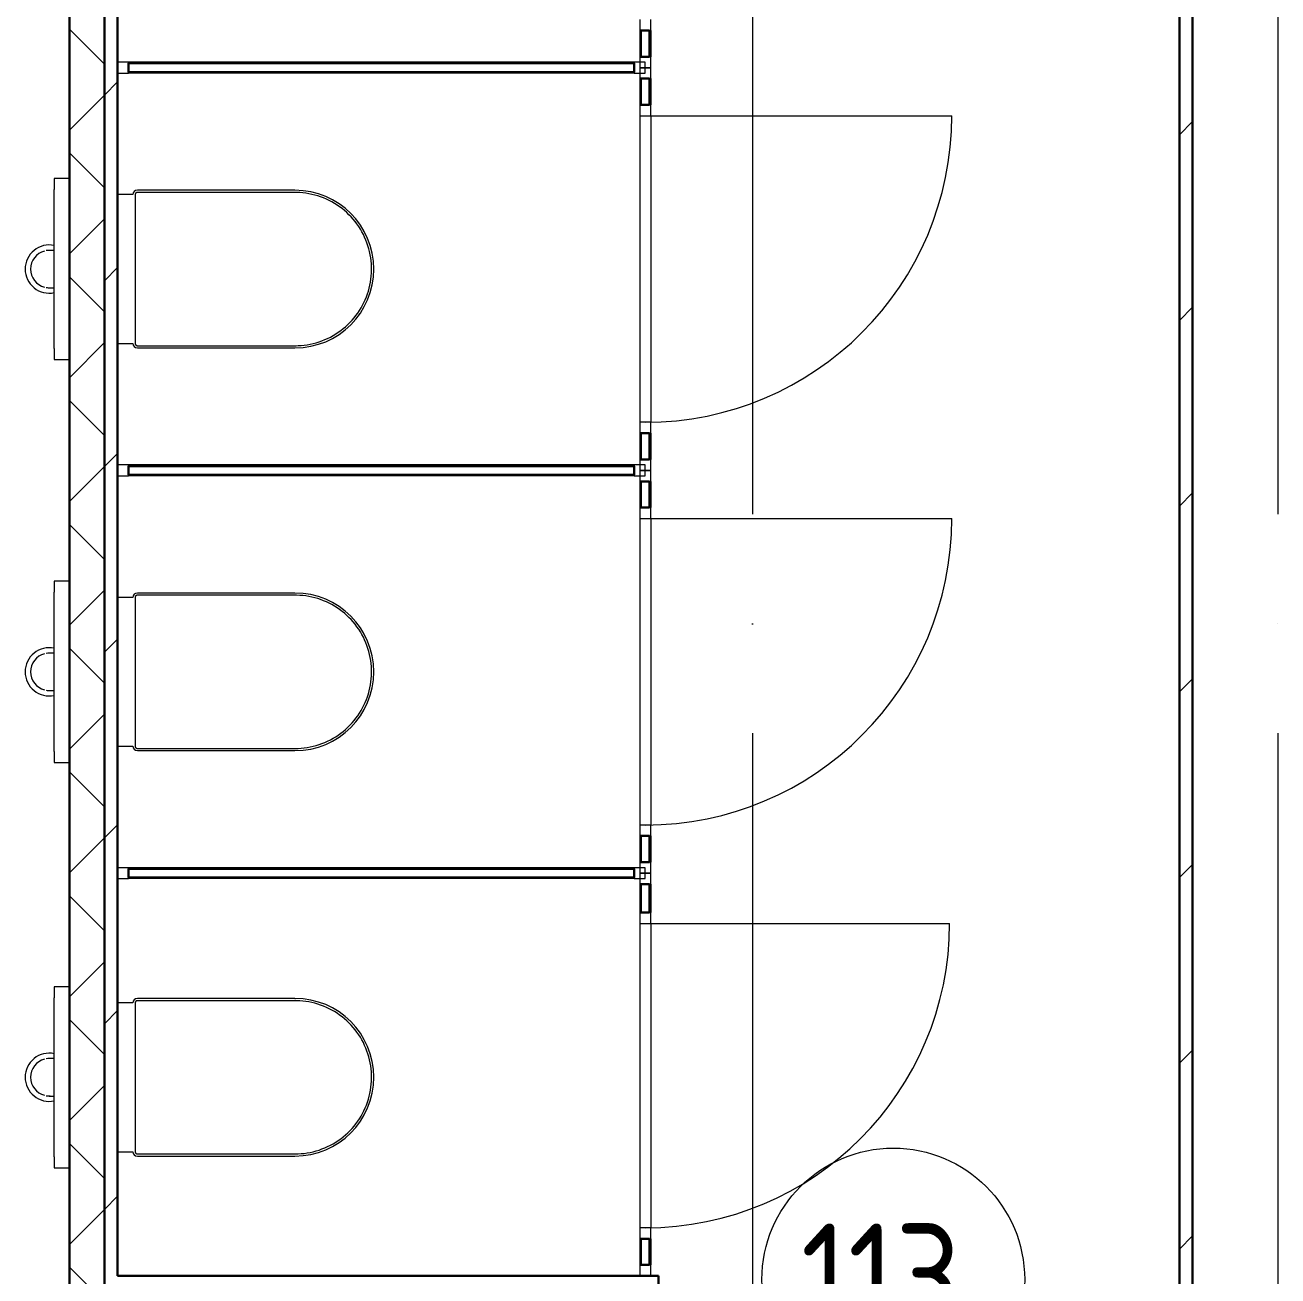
# Model space of a CAD drawing. Header units: millimetres. Extents: x -21010 to 105841, y -18351 to 135084.
# Drawn here: x 4401 to 7262, y 7335 to 10192 of the extents above; entities that cross this region are included whole.
import ezdxf

# ---------------------------------------------------------------- set-up
doc = ezdxf.new("R2010")
doc.units = ezdxf.units.MM
doc.linetypes.add('ADSK_Линия сетки', pattern=[2500, 2000, -250, 0, -250])
for name, color, linetype, lineweight in [('Витраж', 7, 'Continuous', 9), ('Двери', 7, 'Continuous', 9), ('Марки помещений', 7, 'Continuous', 9), ('Оси', 7, 'Continuous', 9), ('Сантехника', 7, 'Continuous', 18), ('Стены внутренние', 7, 'Continuous', 18), ('Стены наружные', 7, 'Continuous', 18), ('Стены разрез', 7, 'Continuous', 30)]:
    doc.layers.add(name, color=color, linetype=linetype, lineweight=lineweight)
doc.styles.add('GOST Common_3', font='GOST_Common.ttf', dxfattribs={"height": 3.5})

# ---------------------------------------------------------------- blocks, each defined once
blk = doc.blocks.new('1 этаж 21082025')
at = {"layer": 'Витраж', "lineweight": 18, "extrusion": (0, 0, -1)}
for p, q in [((11542.5, -33270), (11542.5, -33295)), ((11567.5, -33295), (11567.5, -33270)), ((11542.5, -33295), (11567.5, -33295)), ((11555, -33367.5), (11530, -33367.5)), ((11530, -33367.5), (11530, -33392.5)), ((11530, -33392.5), (11555, -33392.5)), ((11567.5, -33380), (11542.5, -33380)), ((11542.5, -33380), (11542.5, -33405)), ((11555, -33392.5), (11555, -33367.5)), ((11567.5, -33405), (11567.5, -33380)), ((11542.5, -33405), (11567.5, -33405)), ((11567.5, -33465), (11542.5, -33465)), ((11542.5, -33465), (11542.5, -33490)), ((11567.5, -33490), (11567.5, -33465)), ((11542.5, -33490), (11567.5, -33490)), ((11567.5, -34190), (11542.5, -34190)), ((11542.5, -34190), (11542.5, -34215)), ((11567.5, -34215), (11567.5, -34190)), ((11542.5, -34215), (11567.5, -34215)), ((11555, -34287.5), (11530, -34287.5)), ((11530, -34287.5), (11530, -34312.5)), ((11567.5, -34300), (11542.5, -34300)), ((11542.5, -34300), (11542.5, -34325)), ((11555, -34312.5), (11555, -34287.5)), ((11567.5, -34325), (11567.5, -34300)), ((11530, -34312.5), (11555, -34312.5)), ((11542.5, -34325), (11567.5, -34325)), ((11567.5, -34385), (11542.5, -34385)), ((11542.5, -34385), (11542.5, -34410)), ((11567.5, -34410), (11567.5, -34385)), ((11542.5, -34410), (11567.5, -34410)), ((11567.5, -35110), (11542.5, -35110)), ((11542.5, -35110), (11542.5, -35135)), ((11542.5, -35135), (11567.5, -35135)), ((11567.5, -35135), (11567.5, -35110)), ((11555, -35207.5), (11530, -35207.5)), ((11530, -35207.5), (11530, -35232.5)), ((11567.5, -35220), (11542.5, -35220)), ((11542.5, -35220), (11542.5, -35245)), ((11555, -35232.5), (11555, -35207.5)), ((11567.5, -35245), (11567.5, -35220)), ((11530, -35232.5), (11555, -35232.5)), ((11542.5, -35245), (11567.5, -35245)), ((11567.5, -35310), (11542.5, -35310)), ((11542.5, -35310), (11542.5, -35335)), ((11567.5, -35335), (11567.5, -35310)), ((11542.5, -35335), (11567.5, -35335)), ((11567.5, -36030), (11542.5, -36030)), ((11542.5, -36030), (11542.5, -36055)), ((11567.5, -36055), (11567.5, -36030)), ((11542.5, -36055), (11567.5, -36055))]:
    blk.add_line(p, q, dxfattribs=at)
at = {"layer": 'Витраж'}
for p, q in [((11542.5, -33295), (11542.5, -33355)), ((11567.5, -33295), (11567.5, -33355)), ((11530, -33367.5), (10375, -33367.5)), ((11530, -33392.5), (10375, -33392.5)), ((11542.5, -33405), (11542.5, -33465)), ((11567.5, -33405), (11567.5, -33465)), ((11542.5, -33490), (11542.5, -34190)), ((11567.5, -33490), (11567.5, -34190)), ((11542.5, -34215), (11542.5, -34275)), ((11567.5, -34215), (11567.5, -34275)), ((11530, -34287.5), (10375, -34287.5)), ((11530, -34312.5), (10375, -34312.5)), ((11542.5, -34325), (11542.5, -34385)), ((11567.5, -34325), (11567.5, -34385)), ((11542.5, -34410), (11542.5, -35110)), ((11567.5, -34410), (11567.5, -35110)), ((11542.5, -35135), (11542.5, -35195)), ((11567.5, -35135), (11567.5, -35195)), ((11530, -35207.5), (10375, -35207.5)), ((11530, -35232.5), (10375, -35232.5)), ((11542.5, -35245), (11542.5, -35310)), ((11567.5, -35245), (11567.5, -35310)), ((11542.5, -35335), (11542.5, -36030)), ((11567.5, -35335), (11567.5, -36030)), ((11542.5, -36055), (11542.5, -36115)), ((11567.5, -36055), (11567.5, -36115))]:
    blk.add_line(p, q, dxfattribs=at)
at = {"layer": 'Витраж', "lineweight": 18}
for p, q in [((11567.5, -33355), (11542.5, -33355)), ((11542.5, -33355), (11542.5, -33380)), ((11567.5, -33380), (11567.5, -33355)), ((10375, -33367.5), (10350, -33367.5)), ((10350, -33367.5), (10350, -33392.5)), ((10350, -33392.5), (10375, -33392.5)), ((10375, -33392.5), (10375, -33367.5)), ((11542.5, -33380), (11567.5, -33380)), ((11567.5, -34275), (11542.5, -34275)), ((11542.5, -34275), (11542.5, -34300)), ((11567.5, -34300), (11567.5, -34275)), ((10375, -34287.5), (10350, -34287.5)), ((10350, -34287.5), (10350, -34312.5)), ((10375, -34312.5), (10375, -34287.5)), ((11542.5, -34300), (11567.5, -34300)), ((10350, -34312.5), (10375, -34312.5)), ((11567.5, -35195), (11542.5, -35195)), ((11542.5, -35195), (11542.5, -35220)), ((11567.5, -35220), (11567.5, -35195)), ((10375, -35207.5), (10350, -35207.5)), ((10350, -35207.5), (10350, -35232.5)), ((10375, -35232.5), (10375, -35207.5)), ((11542.5, -35220), (11567.5, -35220)), ((10350, -35232.5), (10375, -35232.5)), ((11567.5, -36115), (11542.5, -36115)), ((11542.5, -36115), (11542.5, -36140)), ((11542.5, -36140), (11567.5, -36140)), ((11567.5, -36140), (11567.5, -36115))]:
    blk.add_line(p, q, dxfattribs=at)
at = {"layer": 'Двери'}
for p, q in [((11567.5, -33490), (12255, -33490)), ((11567.5, -34410), (12255, -34410)), ((11567.5, -35335), (12250, -35335))]:
    blk.add_line(p, q, dxfattribs=at)
for centre, radius in [((11555, -33490), 700), ((11555, -34410), 700), ((11555, -35335), 695)]:
    blk.add_arc(centre, radius, 270, 0, dxfattribs=at)
at = {"layer": 'Марки помещений'}
blk.add_circle((12121.5, -36148.1), 300, dxfattribs=at)
at = {"layer": 'Оси', "linetype": 'ADSK_Линия сетки'}
for p, q in [((11800, -29900), (11800, -60626.1)), ((13000, -29900), (13000, -60626.1))]:
    blk.add_line(p, q, dxfattribs=at)
at = {"layer": 'Сантехника', "lineweight": 9}
for p, q in [((10205, -33633.3), (10205, -33658.2)), ((10240, -33633.3), (10205, -33633.3)), ((10205, -34021.8), (10205, -33658.2)), ((10193.7, -33797.3), (10193.6, -33797.3)), ((10193.6, -33797.3), (10193.6, -33797.3)), ((10193.6, -33797.3), (10193.6, -33797.3)), ((10193.9, -33797.3), (10193.7, -33797.3)), ((10194.2, -33797.3), (10193.9, -33797.3)), ((10194.5, -33797.3), (10194.2, -33797.3)), ((10195, -33797.3), (10194.5, -33797.3)), ((10195.4, -33797.3), (10195, -33797.3)), ((10196, -33797.3), (10195.4, -33797.3)), ((10196.6, -33797.3), (10196, -33797.3)), ((10197.3, -33797.3), (10196.6, -33797.3)), ((10198, -33797.3), (10197.3, -33797.3)), ((10198.9, -33797.3), (10198, -33797.3)), ((10199.7, -33797.3), (10198.9, -33797.3)), ((10200.7, -33797.3), (10199.7, -33797.3)), ((10201.7, -33797.3), (10200.7, -33797.3)), ((10202.8, -33797.3), (10201.7, -33797.3)), ((10203.9, -33797.3), (10202.8, -33797.3)), ((10193.6, -33882.7), (10193.6, -33882.7)), ((10193.6, -33882.7), (10193.7, -33882.7)), ((10193.7, -33882.7), (10193.9, -33882.7)), ((10193.9, -33882.7), (10194.1, -33882.7)), ((10194.1, -33882.7), (10194.4, -33882.7)), ((10194.4, -33882.7), (10194.8, -33882.7)), ((10194.8, -33882.7), (10195.3, -33882.7)), ((10195.3, -33882.7), (10195.8, -33882.7)), ((10195.8, -33882.7), (10196.4, -33882.7)), ((10196.4, -33882.7), (10197.1, -33882.7)), ((10197.1, -33882.7), (10197.8, -33882.7)), ((10197.8, -33882.7), (10198.6, -33882.7)), ((10198.6, -33882.7), (10199.5, -33882.7)), ((10199.5, -33882.7), (10200.4, -33882.7)), ((10200.4, -33882.7), (10201.4, -33882.7)), ((10201.4, -33882.7), (10202.5, -33882.7)), ((10202.5, -33882.7), (10203.6, -33882.7)), ((10203.6, -33882.7), (10204.7, -33882.7)), ((10205, -34021.8), (10205, -34046.8)), ((10205, -34046.8), (10240, -34046.8)), ((10205, -34553.3), (10205, -34578.2)), ((10240, -34553.3), (10205, -34553.3)), ((10205, -34941.8), (10205, -34578.2)), ((10193.7, -34717.3), (10193.6, -34717.3)), ((10193.6, -34717.3), (10193.6, -34717.3)), ((10193.6, -34717.3), (10193.6, -34717.3)), ((10193.9, -34717.3), (10193.7, -34717.3)), ((10194.2, -34717.3), (10193.9, -34717.3)), ((10194.5, -34717.3), (10194.2, -34717.3)), ((10195, -34717.3), (10194.5, -34717.3)), ((10195.4, -34717.3), (10195, -34717.3)), ((10196, -34717.3), (10195.4, -34717.3)), ((10196.6, -34717.3), (10196, -34717.3)), ((10197.3, -34717.3), (10196.6, -34717.3)), ((10198, -34717.3), (10197.3, -34717.3)), ((10198.9, -34717.3), (10198, -34717.3)), ((10199.7, -34717.3), (10198.9, -34717.3)), ((10200.7, -34717.3), (10199.7, -34717.3)), ((10201.7, -34717.3), (10200.7, -34717.3)), ((10202.8, -34717.3), (10201.7, -34717.3)), ((10203.9, -34717.3), (10202.8, -34717.3)), ((10193.6, -34802.7), (10193.6, -34802.7)), ((10193.6, -34802.7), (10193.7, -34802.7)), ((10193.7, -34802.7), (10193.9, -34802.7)), ((10193.9, -34802.7), (10194.1, -34802.7)), ((10194.1, -34802.7), (10194.4, -34802.7)), ((10194.4, -34802.7), (10194.8, -34802.7)), ((10194.8, -34802.7), (10195.3, -34802.7)), ((10195.3, -34802.7), (10195.8, -34802.7)), ((10195.8, -34802.7), (10196.4, -34802.7)), ((10196.4, -34802.7), (10197.1, -34802.7)), ((10197.1, -34802.7), (10197.8, -34802.7)), ((10197.8, -34802.7), (10198.6, -34802.7)), ((10198.6, -34802.7), (10199.5, -34802.7)), ((10199.5, -34802.7), (10200.4, -34802.7)), ((10200.4, -34802.7), (10201.4, -34802.7)), ((10201.4, -34802.7), (10202.5, -34802.7)), ((10202.5, -34802.7), (10203.6, -34802.7)), ((10203.6, -34802.7), (10204.7, -34802.7)), ((10205, -34941.8), (10205, -34966.8)), ((10205, -34966.8), (10240, -34966.8)), ((10240, -35479.5), (10205, -35479.5)), ((10205, -35479.5), (10205, -35504.5)), ((10205, -35868), (10205, -35504.5)), ((10193.7, -35643.6), (10193.6, -35643.6)), ((10193.6, -35643.6), (10193.6, -35643.6)), ((10193.6, -35643.6), (10193.6, -35643.6)), ((10193.9, -35643.6), (10193.7, -35643.6)), ((10194.2, -35643.6), (10193.9, -35643.6)), ((10194.5, -35643.6), (10194.2, -35643.6)), ((10195, -35643.6), (10194.5, -35643.6)), ((10195.4, -35643.6), (10195, -35643.6)), ((10196, -35643.6), (10195.4, -35643.6)), ((10196.6, -35643.6), (10196, -35643.6)), ((10197.3, -35643.6), (10196.6, -35643.6)), ((10198, -35643.6), (10197.3, -35643.6)), ((10198.9, -35643.6), (10198, -35643.6)), ((10199.7, -35643.6), (10198.9, -35643.6)), ((10200.7, -35643.6), (10199.7, -35643.6)), ((10201.7, -35643.6), (10200.7, -35643.6)), ((10202.8, -35643.6), (10201.7, -35643.6)), ((10203.9, -35643.6), (10202.8, -35643.6)), ((10193.6, -35729), (10193.6, -35729)), ((10193.6, -35729), (10193.7, -35729)), ((10193.7, -35729), (10193.9, -35729)), ((10193.9, -35729), (10194.1, -35729)), ((10194.1, -35729), (10194.4, -35729)), ((10194.4, -35729), (10194.8, -35729)), ((10194.8, -35729), (10195.3, -35729)), ((10195.3, -35729), (10195.8, -35729)), ((10195.8, -35729), (10196.4, -35729)), ((10196.4, -35729), (10197.1, -35729)), ((10197.1, -35729), (10197.8, -35729)), ((10197.8, -35729), (10198.6, -35729)), ((10198.6, -35729), (10199.5, -35729)), ((10199.5, -35729), (10200.4, -35729)), ((10200.4, -35729), (10201.4, -35729)), ((10201.4, -35729), (10202.5, -35729)), ((10202.5, -35729), (10203.6, -35729)), ((10203.6, -35729), (10204.7, -35729)), ((10205, -35868), (10205, -35893)), ((10205, -35893), (10240, -35893))]:
    blk.add_line(p, q, dxfattribs=at)
at = {"layer": 'Сантехника'}
for p, q in [((10385, -33670), (10350, -33670)), ((10390.1, -33669.2), (10390, -33669.3)), ((10390, -33669.3), (10390, -33669.5)), ((10390, -33669.5), (10390, -33669.7)), ((10390, -33669.7), (10390, -33669.9)), ((10390, -33669.9), (10390, -33670)), ((10390, -33670), (10390, -34010)), ((10390.2, -33668.8), (10390.1, -33669)), ((10390.1, -33669), (10390.1, -33669.2)), ((10390.3, -33668.4), (10390.2, -33668.6)), ((10390.2, -33668.6), (10390.2, -33668.8)), ((10390.4, -33668), (10390.3, -33668.2)), ((10390.3, -33668.2), (10390.3, -33668.4)), ((10390.5, -33667.8), (10390.4, -33668)), ((10390.6, -33667.6), (10390.5, -33667.8)), ((10390.7, -33667.5), (10390.6, -33667.6)), ((10390.8, -33667.3), (10390.7, -33667.5)), ((10390.9, -33667.1), (10390.8, -33667.3)), ((10391, -33667), (10390.9, -33667.1)), ((10391.1, -33666.8), (10391, -33667)), ((10391.3, -33666.7), (10391.1, -33666.8)), ((10391.4, -33666.5), (10391.3, -33666.7)), ((10391.6, -33666.4), (10391.4, -33666.5)), ((10391.7, -33666.2), (10391.6, -33666.4)), ((10391.9, -33666.1), (10391.7, -33666.2)), ((10392, -33666), (10391.9, -33666.1)), ((10392.2, -33665.9), (10392, -33666)), ((10392.3, -33665.8), (10392.2, -33665.9)), ((10392.5, -33665.7), (10392.3, -33665.8)), ((10392.7, -33665.6), (10392.5, -33665.7)), ((10392.9, -33665.5), (10392.7, -33665.6)), ((10393.1, -33665.4), (10392.9, -33665.5)), ((10393.2, -33665.3), (10393.1, -33665.4)), ((10393.4, -33665.3), (10393.2, -33665.3)), ((10393.6, -33665.2), (10393.4, -33665.3)), ((10393.8, -33665.1), (10393.6, -33665.2)), ((10394, -33665.1), (10393.8, -33665.1)), ((10394.2, -33665.1), (10394, -33665.1)), ((10394.4, -33665), (10394.2, -33665.1)), ((10394.6, -33665), (10394.4, -33665)), ((10394.8, -33665), (10394.6, -33665)), ((10395, -33665), (10394.8, -33665)), ((10755, -33660), (10395, -33660)), ((10755, -33665), (10395, -33665)), ((10758.8, -33665), (10755, -33665)), ((10765.8, -33665.3), (10758.8, -33665)), ((10772.7, -33665.9), (10765.8, -33665.3)), ((10779.7, -33666.8), (10772.7, -33665.9)), ((10786.6, -33667.9), (10779.7, -33666.8)), ((10793.5, -33669.3), (10786.6, -33667.9)), ((10800.3, -33671), (10793.5, -33669.3)), ((10807, -33672.9), (10800.3, -33671)), ((10813.6, -33675.1), (10807, -33672.9)), ((10820.2, -33677.6), (10813.6, -33675.1)), ((10826.6, -33680.3), (10820.2, -33677.6)), ((10832.9, -33683.3), (10826.6, -33680.3)), ((10839.1, -33686.6), (10832.9, -33683.3)), ((10845.2, -33690), (10839.1, -33686.6)), ((10851.1, -33693.8), (10845.2, -33690)), ((10856.9, -33697.7), (10851.1, -33693.8)), ((10862.5, -33701.9), (10856.9, -33697.7)), ((10868, -33706.3), (10862.5, -33701.9)), ((10873.2, -33711), (10868, -33706.3)), ((10878.3, -33715.8), (10873.2, -33711)), ((10883.1, -33720.8), (10878.3, -33715.8)), ((10887.8, -33726), (10883.1, -33720.8)), ((10892.3, -33731.4), (10887.8, -33726)), ((10896.5, -33737), (10892.3, -33731.4)), ((10900.5, -33742.8), (10896.5, -33737)), ((10904.3, -33748.6), (10900.5, -33742.8)), ((10907.8, -33754.7), (10904.3, -33748.6)), ((10911.1, -33760.9), (10907.8, -33754.7)), ((10914.1, -33767.2), (10911.1, -33760.9)), ((10916.9, -33773.6), (10914.1, -33767.2)), ((10919.4, -33780.1), (10916.9, -33773.6)), ((10921.7, -33786.7), (10919.4, -33780.1)), ((10923.7, -33793.5), (10921.7, -33786.7)), ((10925.4, -33800.2), (10923.7, -33793.5)), ((10926.9, -33807.1), (10925.4, -33800.2)), ((10928.1, -33814), (10926.9, -33807.1)), ((10929, -33820.9), (10928.1, -33814)), ((10929.6, -33827.9), (10929, -33820.9)), ((10929.3, -33855.9), (10929.8, -33848.9)), ((10929.9, -33834.9), (10929.6, -33827.9)), ((10929.8, -33848.9), (10930, -33841.9)), ((10930, -33841.9), (10929.9, -33834.9)), ((10924.5, -33883.4), (10926.1, -33876.6)), ((10926.1, -33876.6), (10927.5, -33869.7)), ((10927.5, -33869.7), (10928.5, -33862.8)), ((10928.5, -33862.8), (10929.3, -33855.9)), ((10915.4, -33909.9), (10918.1, -33903.4)), ((10918.1, -33903.4), (10920.5, -33896.8)), ((10920.5, -33896.8), (10922.7, -33890.2)), ((10922.7, -33890.2), (10924.5, -33883.4)), ((10898.4, -33940.4), (10902.3, -33934.6)), ((10902.3, -33934.6), (10905.9, -33928.6)), ((10905.9, -33928.6), (10909.3, -33922.5)), ((10909.3, -33922.5), (10912.5, -33916.2)), ((10912.5, -33916.2), (10915.4, -33909.9)), ((10875.6, -33966.8), (10880.5, -33961.9)), ((10880.5, -33961.9), (10885.3, -33956.8)), ((10885.3, -33956.8), (10889.9, -33951.5)), ((10889.9, -33951.5), (10894.2, -33946)), ((10894.2, -33946), (10898.4, -33940.4)), ((10835.8, -33995.2), (10842, -33991.9)), ((10842, -33991.9), (10848, -33988.3)), ((10848, -33988.3), (10853.8, -33984.4)), ((10853.8, -33984.4), (10859.5, -33980.4)), ((10859.5, -33980.4), (10865, -33976.1)), ((10865, -33976.1), (10870.4, -33971.6)), ((10870.4, -33971.6), (10875.6, -33966.8)), ((10350, -34010), (10385, -34010)), ((10390, -34010), (10390, -34010.2)), ((10390, -34010.2), (10390, -34010.4)), ((10390, -34010.4), (10390, -34010.6)), ((10390, -34010.6), (10390.1, -34010.8)), ((10390.1, -34010.8), (10390.1, -34011)), ((10390.1, -34011), (10390.1, -34011.2)), ((10390.1, -34011.2), (10390.2, -34011.4)), ((10390.2, -34011.4), (10390.3, -34011.6)), ((10390.3, -34011.6), (10390.3, -34011.8)), ((10390.3, -34011.8), (10390.4, -34011.9)), ((10390.4, -34011.9), (10390.5, -34012.1)), ((10390.5, -34012.1), (10390.6, -34012.3)), ((10390.6, -34012.3), (10390.7, -34012.5)), ((10390.7, -34012.5), (10390.8, -34012.7)), ((10390.8, -34012.7), (10390.9, -34012.8)), ((10390.9, -34012.8), (10391, -34013)), ((10391, -34013), (10391.1, -34013.1)), ((10391.1, -34013.1), (10391.2, -34013.3)), ((10391.2, -34013.3), (10391.4, -34013.4)), ((10391.4, -34013.4), (10391.5, -34013.6)), ((10391.5, -34013.6), (10391.7, -34013.7)), ((10391.7, -34013.7), (10391.8, -34013.9)), ((10391.8, -34013.9), (10392, -34014)), ((10392, -34014), (10392.1, -34014.1)), ((10392.1, -34014.1), (10392.3, -34014.2)), ((10392.3, -34014.2), (10392.5, -34014.3)), ((10392.5, -34014.3), (10392.6, -34014.4)), ((10392.6, -34014.4), (10392.8, -34014.5)), ((10392.8, -34014.5), (10393, -34014.6)), ((10393, -34014.6), (10393.2, -34014.7)), ((10393.2, -34014.7), (10393.4, -34014.7)), ((10393.4, -34014.7), (10393.6, -34014.8)), ((10393.6, -34014.8), (10393.8, -34014.8)), ((10393.8, -34014.8), (10394, -34014.9)), ((10394, -34014.9), (10394.2, -34014.9)), ((10394.2, -34014.9), (10394.3, -34015)), ((10394.3, -34015), (10394.5, -34015)), ((10394.5, -34015), (10394.7, -34015)), ((10394.7, -34015), (10394.9, -34015)), ((10394.9, -34015), (10395, -34015)), ((10395, -34015), (10755, -34015)), ((10395, -34020), (10755, -34020)), ((10755, -34015), (10762, -34014.9)), ((10762, -34014.9), (10769, -34014.4)), ((10769, -34014.4), (10775.9, -34013.7)), ((10775.9, -34013.7), (10782.9, -34012.8)), ((10782.9, -34012.8), (10789.8, -34011.5)), ((10789.8, -34011.5), (10796.6, -34010)), ((10796.6, -34010), (10803.4, -34008.2)), ((10803.4, -34008.2), (10810, -34006.1)), ((10810, -34006.1), (10816.6, -34003.8)), ((10816.6, -34003.8), (10823.1, -34001.2)), ((10823.1, -34001.2), (10829.5, -33998.3)), ((10829.5, -33998.3), (10835.8, -33995.2)), ((10385, -34590), (10350, -34590)), ((10390.1, -34589.2), (10390, -34589.3)), ((10390, -34589.3), (10390, -34589.5)), ((10390, -34589.5), (10390, -34589.7)), ((10390, -34589.7), (10390, -34589.9)), ((10390, -34589.9), (10390, -34590)), ((10390, -34590), (10390, -34930)), ((10390.2, -34588.8), (10390.1, -34589)), ((10390.1, -34589), (10390.1, -34589.2)), ((10390.3, -34588.4), (10390.2, -34588.6)), ((10390.2, -34588.6), (10390.2, -34588.8)), ((10390.4, -34588), (10390.3, -34588.2)), ((10390.3, -34588.2), (10390.3, -34588.4)), ((10390.5, -34587.8), (10390.4, -34588)), ((10390.6, -34587.6), (10390.5, -34587.8)), ((10390.7, -34587.5), (10390.6, -34587.6)), ((10390.8, -34587.3), (10390.7, -34587.5)), ((10390.9, -34587.1), (10390.8, -34587.3)), ((10391, -34587), (10390.9, -34587.1)), ((10391.1, -34586.8), (10391, -34587)), ((10391.3, -34586.7), (10391.1, -34586.8)), ((10391.4, -34586.5), (10391.3, -34586.7)), ((10391.6, -34586.4), (10391.4, -34586.5)), ((10391.7, -34586.2), (10391.6, -34586.4)), ((10391.9, -34586.1), (10391.7, -34586.2)), ((10392, -34586), (10391.9, -34586.1)), ((10392.2, -34585.9), (10392, -34586)), ((10392.3, -34585.8), (10392.2, -34585.9)), ((10392.5, -34585.7), (10392.3, -34585.8)), ((10392.7, -34585.6), (10392.5, -34585.7)), ((10392.9, -34585.5), (10392.7, -34585.6)), ((10393.1, -34585.4), (10392.9, -34585.5)), ((10393.2, -34585.3), (10393.1, -34585.4)), ((10393.4, -34585.3), (10393.2, -34585.3)), ((10393.6, -34585.2), (10393.4, -34585.3)), ((10393.8, -34585.1), (10393.6, -34585.2)), ((10394, -34585.1), (10393.8, -34585.1)), ((10394.2, -34585.1), (10394, -34585.1)), ((10394.4, -34585), (10394.2, -34585.1)), ((10394.6, -34585), (10394.4, -34585)), ((10394.8, -34585), (10394.6, -34585)), ((10395, -34585), (10394.8, -34585)), ((10755, -34580), (10395, -34580)), ((10755, -34585), (10395, -34585)), ((10758.8, -34585), (10755, -34585)), ((10765.8, -34585.3), (10758.8, -34585)), ((10772.7, -34585.9), (10765.8, -34585.3)), ((10779.7, -34586.8), (10772.7, -34585.9)), ((10786.6, -34587.9), (10779.7, -34586.8)), ((10793.5, -34589.3), (10786.6, -34587.9)), ((10800.3, -34591), (10793.5, -34589.3)), ((10807, -34592.9), (10800.3, -34591)), ((10813.6, -34595.1), (10807, -34592.9)), ((10820.2, -34597.6), (10813.6, -34595.1)), ((10826.6, -34600.3), (10820.2, -34597.6)), ((10832.9, -34603.3), (10826.6, -34600.3)), ((10839.1, -34606.6), (10832.9, -34603.3)), ((10845.2, -34610), (10839.1, -34606.6)), ((10851.1, -34613.8), (10845.2, -34610)), ((10856.9, -34617.7), (10851.1, -34613.8)), ((10862.5, -34621.9), (10856.9, -34617.7)), ((10868, -34626.3), (10862.5, -34621.9)), ((10873.2, -34631), (10868, -34626.3)), ((10878.3, -34635.8), (10873.2, -34631)), ((10883.1, -34640.8), (10878.3, -34635.8)), ((10887.8, -34646), (10883.1, -34640.8)), ((10892.3, -34651.4), (10887.8, -34646)), ((10896.5, -34657), (10892.3, -34651.4)), ((10900.5, -34662.8), (10896.5, -34657)), ((10904.3, -34668.6), (10900.5, -34662.8)), ((10907.8, -34674.7), (10904.3, -34668.6)), ((10911.1, -34680.9), (10907.8, -34674.7)), ((10914.1, -34687.2), (10911.1, -34680.9)), ((10916.9, -34693.6), (10914.1, -34687.2)), ((10919.4, -34700.1), (10916.9, -34693.6)), ((10921.7, -34706.7), (10919.4, -34700.1)), ((10923.7, -34713.5), (10921.7, -34706.7)), ((10925.4, -34720.2), (10923.7, -34713.5)), ((10926.9, -34727.1), (10925.4, -34720.2)), ((10928.1, -34734), (10926.9, -34727.1)), ((10929, -34740.9), (10928.1, -34734)), ((10929.6, -34747.9), (10929, -34740.9)), ((10929.9, -34754.9), (10929.6, -34747.9)), ((10929.8, -34768.9), (10930, -34761.9)), ((10930, -34761.9), (10929.9, -34754.9)), ((10926.1, -34796.6), (10927.5, -34789.7)), ((10927.5, -34789.7), (10928.5, -34782.8)), ((10928.5, -34782.8), (10929.3, -34775.9)), ((10929.3, -34775.9), (10929.8, -34768.9)), ((10915.4, -34829.9), (10918.1, -34823.4)), ((10918.1, -34823.4), (10920.5, -34816.8)), ((10920.5, -34816.8), (10922.7, -34810.2)), ((10922.7, -34810.2), (10924.5, -34803.4)), ((10924.5, -34803.4), (10926.1, -34796.6)), ((10902.3, -34854.6), (10905.9, -34848.6)), ((10905.9, -34848.6), (10909.3, -34842.5)), ((10909.3, -34842.5), (10912.5, -34836.2)), ((10912.5, -34836.2), (10915.4, -34829.9)), ((10880.5, -34881.9), (10885.3, -34876.8)), ((10885.3, -34876.8), (10889.9, -34871.5)), ((10889.9, -34871.5), (10894.2, -34866)), ((10894.2, -34866), (10898.4, -34860.4)), ((10898.4, -34860.4), (10902.3, -34854.6)), ((10842, -34911.9), (10848, -34908.3)), ((10848, -34908.3), (10853.8, -34904.4)), ((10853.8, -34904.4), (10859.5, -34900.4)), ((10859.5, -34900.4), (10865, -34896.1)), ((10865, -34896.1), (10870.4, -34891.6)), ((10870.4, -34891.6), (10875.6, -34886.8)), ((10875.6, -34886.8), (10880.5, -34881.9)), ((10350, -34930), (10385, -34930)), ((10390, -34930), (10390, -34930.2)), ((10390, -34930.2), (10390, -34930.4)), ((10390, -34930.4), (10390, -34930.6)), ((10390, -34930.6), (10390.1, -34930.8)), ((10390.1, -34930.8), (10390.1, -34931)), ((10390.1, -34931), (10390.1, -34931.2)), ((10390.1, -34931.2), (10390.2, -34931.4)), ((10390.2, -34931.4), (10390.3, -34931.6)), ((10390.3, -34931.6), (10390.3, -34931.8)), ((10390.3, -34931.8), (10390.4, -34931.9)), ((10390.4, -34931.9), (10390.5, -34932.1)), ((10390.5, -34932.1), (10390.6, -34932.3)), ((10390.6, -34932.3), (10390.7, -34932.5)), ((10390.7, -34932.5), (10390.8, -34932.7)), ((10390.8, -34932.7), (10390.9, -34932.8)), ((10390.9, -34932.8), (10391, -34933)), ((10391, -34933), (10391.1, -34933.1)), ((10391.1, -34933.1), (10391.2, -34933.3)), ((10391.2, -34933.3), (10391.4, -34933.4)), ((10391.4, -34933.4), (10391.5, -34933.6)), ((10391.5, -34933.6), (10391.7, -34933.7)), ((10391.7, -34933.7), (10391.8, -34933.9)), ((10391.8, -34933.9), (10392, -34934)), ((10392, -34934), (10392.1, -34934.1)), ((10392.1, -34934.1), (10392.3, -34934.2)), ((10392.3, -34934.2), (10392.5, -34934.3)), ((10392.5, -34934.3), (10392.6, -34934.4)), ((10392.6, -34934.4), (10392.8, -34934.5)), ((10392.8, -34934.5), (10393, -34934.6)), ((10393, -34934.6), (10393.2, -34934.7)), ((10393.2, -34934.7), (10393.4, -34934.7)), ((10393.4, -34934.7), (10393.6, -34934.8)), ((10393.6, -34934.8), (10393.8, -34934.8)), ((10393.8, -34934.8), (10394, -34934.9)), ((10394, -34934.9), (10394.2, -34934.9)), ((10394.2, -34934.9), (10394.3, -34935)), ((10394.3, -34935), (10394.5, -34935)), ((10394.5, -34935), (10394.7, -34935)), ((10394.7, -34935), (10394.9, -34935)), ((10394.9, -34935), (10395, -34935)), ((10395, -34935), (10755, -34935)), ((10755, -34935), (10762, -34934.9)), ((10762, -34934.9), (10769, -34934.4)), ((10769, -34934.4), (10775.9, -34933.7)), ((10775.9, -34933.7), (10782.9, -34932.8)), ((10782.9, -34932.8), (10789.8, -34931.5)), ((10789.8, -34931.5), (10796.6, -34930)), ((10796.6, -34930), (10803.4, -34928.2)), ((10803.4, -34928.2), (10810, -34926.1)), ((10810, -34926.1), (10816.6, -34923.8)), ((10816.6, -34923.8), (10823.1, -34921.2)), ((10823.1, -34921.2), (10829.5, -34918.3)), ((10829.5, -34918.3), (10835.8, -34915.2)), ((10835.8, -34915.2), (10842, -34911.9)), ((10395, -34940), (10755, -34940)), ((10755, -35506.3), (10395, -35506.3)), ((10385, -35516.3), (10350, -35516.3)), ((10390.1, -35515.4), (10390, -35515.6)), ((10390, -35515.6), (10390, -35515.8)), ((10390, -35515.8), (10390, -35516)), ((10390, -35516), (10390, -35516.2)), ((10390, -35516.2), (10390, -35516.3)), ((10390, -35516.3), (10390, -35856.3)), ((10390.2, -35515), (10390.1, -35515.2)), ((10390.1, -35515.2), (10390.1, -35515.4)), ((10390.3, -35514.6), (10390.2, -35514.8)), ((10390.2, -35514.8), (10390.2, -35515)), ((10390.4, -35514.3), (10390.3, -35514.4)), ((10390.3, -35514.4), (10390.3, -35514.6)), ((10390.5, -35514.1), (10390.4, -35514.3)), ((10390.6, -35513.9), (10390.5, -35514.1)), ((10390.7, -35513.7), (10390.6, -35513.9)), ((10390.8, -35513.5), (10390.7, -35513.7)), ((10390.9, -35513.4), (10390.8, -35513.5)), ((10391, -35513.2), (10390.9, -35513.4)), ((10391.1, -35513.1), (10391, -35513.2)), ((10391.3, -35512.9), (10391.1, -35513.1)), ((10391.4, -35512.8), (10391.3, -35512.9)), ((10391.6, -35512.6), (10391.4, -35512.8)), ((10391.7, -35512.5), (10391.6, -35512.6)), ((10391.9, -35512.4), (10391.7, -35512.5)), ((10392, -35512.2), (10391.9, -35512.4)), ((10392.2, -35512.1), (10392, -35512.2)), ((10392.3, -35512), (10392.2, -35512.1)), ((10392.5, -35511.9), (10392.3, -35512)), ((10392.7, -35511.8), (10392.5, -35511.9)), ((10392.9, -35511.7), (10392.7, -35511.8)), ((10393.1, -35511.6), (10392.9, -35511.7)), ((10393.2, -35511.6), (10393.1, -35511.6)), ((10393.4, -35511.5), (10393.2, -35511.6)), ((10393.6, -35511.4), (10393.4, -35511.5)), ((10393.8, -35511.4), (10393.6, -35511.4)), ((10394, -35511.3), (10393.8, -35511.4)), ((10394.2, -35511.3), (10394, -35511.3)), ((10394.4, -35511.3), (10394.2, -35511.3)), ((10394.6, -35511.3), (10394.4, -35511.3)), ((10394.8, -35511.3), (10394.6, -35511.3)), ((10395, -35511.3), (10394.8, -35511.3)), ((10755, -35511.3), (10395, -35511.3)), ((10758.8, -35511.3), (10755, -35511.3)), ((10765.8, -35511.6), (10758.8, -35511.3)), ((10772.7, -35512.2), (10765.8, -35511.6)), ((10779.7, -35513), (10772.7, -35512.2)), ((10786.6, -35514.1), (10779.7, -35513)), ((10793.5, -35515.5), (10786.6, -35514.1)), ((10800.3, -35517.2), (10793.5, -35515.5)), ((10807, -35519.1), (10800.3, -35517.2)), ((10813.6, -35521.4), (10807, -35519.1)), ((10820.2, -35523.8), (10813.6, -35521.4)), ((10826.6, -35526.6), (10820.2, -35523.8)), ((10832.9, -35529.6), (10826.6, -35526.6)), ((10839.1, -35532.8), (10832.9, -35529.6)), ((10845.2, -35536.3), (10839.1, -35532.8)), ((10851.1, -35540), (10845.2, -35536.3)), ((10856.9, -35544), (10851.1, -35540)), ((10862.5, -35548.2), (10856.9, -35544)), ((10868, -35552.6), (10862.5, -35548.2)), ((10873.2, -35557.2), (10868, -35552.6)), ((10878.3, -35562), (10873.2, -35557.2)), ((10883.1, -35567.1), (10878.3, -35562)), ((10887.8, -35572.3), (10883.1, -35567.1)), ((10892.3, -35577.7), (10887.8, -35572.3)), ((10896.5, -35583.3), (10892.3, -35577.7)), ((10900.5, -35589), (10896.5, -35583.3)), ((10904.3, -35594.9), (10900.5, -35589)), ((10907.8, -35600.9), (10904.3, -35594.9)), ((10911.1, -35607.1), (10907.8, -35600.9)), ((10914.1, -35613.4), (10911.1, -35607.1)), ((10916.9, -35619.8), (10914.1, -35613.4)), ((10919.4, -35626.4), (10916.9, -35619.8)), ((10921.7, -35633), (10919.4, -35626.4)), ((10923.7, -35639.7), (10921.7, -35633)), ((10925.4, -35646.5), (10923.7, -35639.7)), ((10926.9, -35653.3), (10925.4, -35646.5)), ((10928.1, -35660.2), (10926.9, -35653.3)), ((10929, -35667.2), (10928.1, -35660.2)), ((10929.6, -35674.1), (10929, -35667.2)), ((10929.9, -35681.1), (10929.6, -35674.1)), ((10930, -35688.1), (10929.9, -35681.1)), ((10927.5, -35716), (10928.5, -35709.1)), ((10928.5, -35709.1), (10929.3, -35702.1)), ((10929.3, -35702.1), (10929.8, -35695.1)), ((10929.8, -35695.1), (10930, -35688.1)), ((10920.5, -35743.1), (10922.7, -35736.4)), ((10922.7, -35736.4), (10924.5, -35729.7)), ((10924.5, -35729.7), (10926.1, -35722.9)), ((10926.1, -35722.9), (10927.5, -35716)), ((10909.3, -35768.7), (10912.5, -35762.5)), ((10912.5, -35762.5), (10915.4, -35756.1)), ((10915.4, -35756.1), (10918.1, -35749.7)), ((10918.1, -35749.7), (10920.5, -35743.1)), ((10889.9, -35797.8), (10894.2, -35792.3)), ((10894.2, -35792.3), (10898.4, -35786.6)), ((10898.4, -35786.6), (10902.3, -35780.8)), ((10902.3, -35780.8), (10905.9, -35774.8)), ((10905.9, -35774.8), (10909.3, -35768.7)), ((10859.5, -35826.6), (10865, -35822.3)), ((10865, -35822.3), (10870.4, -35817.8)), ((10870.4, -35817.8), (10875.6, -35813.1)), ((10875.6, -35813.1), (10880.5, -35808.2)), ((10880.5, -35808.2), (10885.3, -35803.1)), ((10885.3, -35803.1), (10889.9, -35797.8)), ((10803.4, -35854.4), (10810, -35852.4)), ((10810, -35852.4), (10816.6, -35850)), ((10816.6, -35850), (10823.1, -35847.4)), ((10823.1, -35847.4), (10829.5, -35844.6)), ((10829.5, -35844.6), (10835.8, -35841.5)), ((10835.8, -35841.5), (10842, -35838.1)), ((10842, -35838.1), (10848, -35834.5)), ((10848, -35834.5), (10853.8, -35830.7)), ((10853.8, -35830.7), (10859.5, -35826.6)), ((10350, -35856.3), (10385, -35856.3)), ((10390, -35856.3), (10390, -35856.4)), ((10390, -35856.4), (10390, -35856.6)), ((10390, -35856.6), (10390, -35856.8)), ((10390, -35856.8), (10390.1, -35857)), ((10390.1, -35857), (10390.1, -35857.2)), ((10390.1, -35857.2), (10390.1, -35857.4)), ((10390.1, -35857.4), (10390.2, -35857.6)), ((10390.2, -35857.6), (10390.3, -35857.8)), ((10390.3, -35857.8), (10390.3, -35858)), ((10390.3, -35858), (10390.4, -35858.2)), ((10390.4, -35858.2), (10390.5, -35858.4)), ((10390.5, -35858.4), (10390.6, -35858.6)), ((10390.6, -35858.6), (10390.7, -35858.7)), ((10390.7, -35858.7), (10390.8, -35858.9)), ((10390.8, -35858.9), (10390.9, -35859.1)), ((10390.9, -35859.1), (10391, -35859.2)), ((10391, -35859.2), (10391.1, -35859.4)), ((10391.1, -35859.4), (10391.2, -35859.5)), ((10391.2, -35859.5), (10391.4, -35859.7)), ((10391.4, -35859.7), (10391.5, -35859.8)), ((10391.5, -35859.8), (10391.7, -35860)), ((10391.7, -35860), (10391.8, -35860.1)), ((10391.8, -35860.1), (10392, -35860.2)), ((10392, -35860.2), (10392.1, -35860.3)), ((10392.1, -35860.3), (10392.3, -35860.5)), ((10392.3, -35860.5), (10392.5, -35860.6)), ((10392.5, -35860.6), (10392.6, -35860.7)), ((10392.6, -35860.7), (10392.8, -35860.8)), ((10392.8, -35860.8), (10393, -35860.8)), ((10393, -35860.8), (10393.2, -35860.9)), ((10393.2, -35860.9), (10393.4, -35861)), ((10393.4, -35861), (10393.6, -35861)), ((10393.6, -35861), (10393.8, -35861.1)), ((10393.8, -35861.1), (10394, -35861.1)), ((10394, -35861.1), (10394.2, -35861.2)), ((10394.2, -35861.2), (10394.3, -35861.2)), ((10394.3, -35861.2), (10394.5, -35861.2)), ((10394.5, -35861.2), (10394.7, -35861.2)), ((10394.7, -35861.2), (10394.9, -35861.3)), ((10394.9, -35861.3), (10395, -35861.3)), ((10395, -35861.3), (10755, -35861.3)), ((10395, -35866.3), (10755, -35866.3)), ((10755, -35861.3), (10762, -35861.1)), ((10762, -35861.1), (10769, -35860.7)), ((10769, -35860.7), (10775.9, -35860)), ((10775.9, -35860), (10782.9, -35859)), ((10782.9, -35859), (10789.8, -35857.8)), ((10789.8, -35857.8), (10796.6, -35856.2)), ((10796.6, -35856.2), (10803.4, -35854.4))]:
    blk.add_line(p, q, dxfattribs=at)
for centre, radius, start, end in [((10395, -33670), 10, 90, 180), ((10395, -33670), 5, 150, 180), ((10395, -33670), 5, 150, 180), ((10395, -33670), 5, 150, 180), ((10395, -33670), 5, 90, 120), ((10395, -33670), 5, 90, 120), ((10395, -33670), 5, 105, 120), ((10755, -33840), 180, 270, 90), ((10755, -33840), 175, 89.0922, 90), ((10755, -33840), 175, 89.0922, 90), ((10395, -34010), 10, 180, 270), ((10395, -34010), 5, 180, 210), ((10395, -34010), 5, 180, 210), ((10395, -34010), 5, 180, 210), ((10395, -34010), 5, 240, 270), ((10395, -34010), 5, 240, 270), ((10395, -34010), 5, 240, 255), ((10755, -33840), 175, 270, 270.9078), ((10755, -33840), 175, 270, 270.9078), ((10395, -34590), 10, 90, 180), ((10395, -34590), 5, 150, 180), ((10395, -34590), 5, 150, 180), ((10395, -34590), 5, 150, 180), ((10395, -34590), 5, 90, 120), ((10395, -34590), 5, 90, 120), ((10395, -34590), 5, 105, 120), ((10755, -34760), 180, 270, 90), ((10755, -34760), 175, 89.0922, 90), ((10755, -34760), 175, 89.0922, 90), ((10395, -34930), 10, 180, 270), ((10395, -34930), 5, 180, 210), ((10395, -34930), 5, 180, 210), ((10395, -34930), 5, 180, 210), ((10395, -34930), 5, 240, 270), ((10395, -34930), 5, 240, 270), ((10395, -34930), 5, 240, 255), ((10755, -34760), 175, 270, 270.9078), ((10755, -34760), 175, 270, 270.9078), ((10395, -35516.3), 10, 90, 180), ((10755, -35686.2), 180, 270, 90), ((10395, -35516.3), 5, 150, 180), ((10395, -35516.3), 5, 150, 180), ((10395, -35516.3), 5, 150, 180), ((10395, -35516.3), 5, 90, 120), ((10395, -35516.3), 5, 90, 120), ((10395, -35516.3), 5, 105, 120), ((10755, -35686.2), 175, 89.0922, 90), ((10755, -35686.2), 175, 89.0922, 90), ((10395, -35856.3), 10, 180, 270), ((10395, -35856.3), 5, 180, 210), ((10395, -35856.3), 5, 180, 210), ((10395, -35856.3), 5, 180, 210), ((10395, -35856.3), 5, 240, 270), ((10395, -35856.3), 5, 240, 270), ((10395, -35856.3), 5, 240, 255), ((10755, -35686.2), 175, 270, 270.9078), ((10755, -35686.2), 175, 270, 270.9078)]:
    blk.add_arc(centre, radius, start, end, dxfattribs=at)
at = {"layer": 'Сантехника', "lineweight": 9}
for centre, radius, start, end in [((10193.6, -33840), 55, 77.9742, 180), ((10193.6, -33840), 42.7, 105, 180), ((10193.6, -33840), 42.7, 90, 99.1301), ((10193.6, -33840), 42.7, 90, 92.0828), ((10193.6, -33840), 42.7, 85.8024, 87.7583), ((10193.6, -33840), 55, 180, 282.0258), ((10193.6, -33840), 42.7, 180, 255), ((10193.6, -33840), 42.7, 260.5014, 272.7572), ((10193.6, -33840), 42.7, 267.4662, 270), ((10193.6, -34760), 55, 77.9742, 180), ((10193.6, -34760), 42.7, 105, 180), ((10193.6, -34760), 42.7, 90, 99.1301), ((10193.6, -34760), 42.7, 90, 92.0828), ((10193.6, -34760), 42.7, 85.8024, 87.7583), ((10193.6, -34760), 55, 180, 282.0258), ((10193.6, -34760), 42.7, 180, 255), ((10193.6, -34760), 42.7, 260.5014, 272.7572), ((10193.6, -34760), 42.7, 267.4662, 270), ((10193.6, -35686.2), 55, 77.9742, 180), ((10193.6, -35686.2), 42.7, 105, 180), ((10193.6, -35686.2), 42.7, 90, 99.1301), ((10193.6, -35686.2), 42.7, 90, 92.0828), ((10193.6, -35686.2), 42.7, 85.8024, 87.7583), ((10193.6, -35686.2), 55, 180, 282.0258), ((10193.6, -35686.2), 42.7, 180, 255), ((10193.6, -35686.2), 42.7, 260.5014, 272.7572), ((10193.6, -35686.2), 42.7, 267.4662, 270)]:
    blk.add_arc(centre, radius, start, end, dxfattribs=at)
at = {"layer": 'Стены внутренние', "lineweight": 30}
blk.add_line((12805, -32200), (12805, -38205), dxfattribs=at)
at = {"layer": 'Стены наружные', "lineweight": 30}
for p, q in [((10240, -32200), (10240, -36170)), ((10320, -36170), (10320, -32200)), ((10350, -36140), (10350, -32230)), ((12775, -32230), (12775, -38175)), ((11585, -36140), (10350, -36140)), ((11585, -36610), (11585, -36140))]:
    blk.add_line(p, q, dxfattribs=at)
at = {"layer": 'Стены наружные', "linetype": 'Continuous', "lineweight": 9}
for p, q in [((10320, -33371.7), (10240, -33291.7)), ((10320, -33442.4), (10350, -33412.4)), ((10240, -33522.4), (10320, -33442.4)), ((12775, -33533), (12805, -33503)), ((10320, -33654.6), (10240, -33574.6)), ((10240, -33805.3), (10320, -33725.3)), ((10320, -33866.7), (10350, -33836.7)), ((10320, -33937.4), (10240, -33857.4)), ((12775, -33957.3), (12805, -33927.3)), ((10240, -34088.1), (10320, -34008.1)), ((10320, -34220.2), (10240, -34140.2)), ((10320, -34291), (10350, -34261)), ((10240, -34371), (10320, -34291)), ((12775, -34381.5), (12805, -34351.5)), ((10320, -34503.1), (10240, -34423.1)), ((10240, -34653.8), (10320, -34573.8)), ((10320, -34785.9), (10240, -34705.9)), ((10320, -34715.2), (10350, -34685.2)), ((12775, -34805.8), (12805, -34775.8)), ((10240, -34936.7), (10320, -34856.7)), ((10320, -35068.8), (10240, -34988.8)), ((10320, -35139.5), (10350, -35109.5)), ((10240, -35219.5), (10320, -35139.5)), ((12775, -35230.1), (12805, -35200.1)), ((10320, -35351.6), (10240, -35271.6)), ((10240, -35502.3), (10320, -35422.3)), ((10320, -35563.8), (10350, -35533.8)), ((10320, -35634.5), (10240, -35554.5)), ((12775, -35654.3), (12805, -35624.3)), ((10240, -35785.2), (10320, -35705.2)), ((10320, -35917.3), (10240, -35837.3)), ((10320, -35988), (10350, -35958)), ((10240, -36068), (10320, -35988)), ((12775, -36078.6), (12805, -36048.6)), ((10289.9, -36170), (10240, -36120.1))]:
    blk.add_line(p, q, dxfattribs=at)
at = {"layer": 'Стены разрез'}
for p, q in [((11565, -33295), (11545, -33295)), ((11545, -33295), (11545, -33355)), ((11565, -33355), (11565, -33295)), ((11545, -33355), (11565, -33355)), ((11530, -33370), (10375, -33370)), ((10375, -33370), (10375, -33390)), ((10375, -33390), (11530, -33390)), ((11530, -33390), (11530, -33370)), ((11565, -33405), (11545, -33405)), ((11545, -33405), (11545, -33465)), ((11565, -33465), (11565, -33405)), ((11545, -33465), (11565, -33465)), ((11565, -34215), (11545, -34215)), ((11545, -34215), (11545, -34275)), ((11565, -34275), (11565, -34215)), ((11545, -34275), (11565, -34275)), ((11530, -34290), (10375, -34290)), ((10375, -34290), (10375, -34310)), ((11530, -34310), (11530, -34290)), ((10375, -34310), (11530, -34310)), ((11565, -34325), (11545, -34325)), ((11545, -34325), (11545, -34385)), ((11565, -34385), (11565, -34325)), ((11545, -34385), (11565, -34385)), ((11565, -35135), (11545, -35135)), ((11545, -35135), (11545, -35195)), ((11565, -35195), (11565, -35135)), ((11545, -35195), (11565, -35195)), ((11530, -35210), (10375, -35210)), ((10375, -35210), (10375, -35230)), ((11530, -35230), (11530, -35210)), ((10375, -35230), (11530, -35230)), ((11565, -35245), (11545, -35245)), ((11545, -35245), (11545, -35310)), ((11565, -35310), (11565, -35245)), ((11545, -35310), (11565, -35310)), ((11565, -36055), (11545, -36055)), ((11545, -36055), (11545, -36115)), ((11565, -36115), (11565, -36055)), ((11545, -36115), (11565, -36115))]:
    blk.add_line(p, q, dxfattribs=at)
at = {"layer": 'Марки помещений', "style": 'GOST Common_3', "width": 0.9}
blk.add_text('113', height=250, dxfattribs=at).set_placement((11910.4, -36270.3))

msp = doc.modelspace()

# ---------------------------------------------------------------- block references
msp.add_blockref('1 этаж 21082025', (-5738, 43475))

doc.saveas('drawing.dxf')
